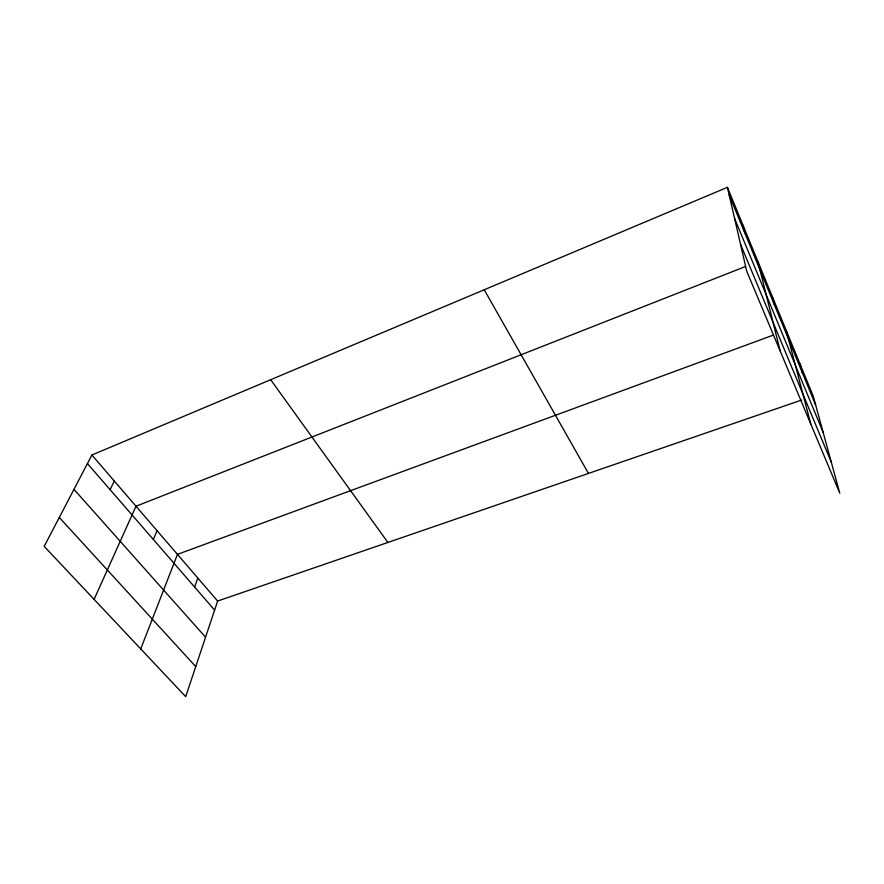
<?xml version="1.0" encoding="UTF-8"?>
<svg xmlns="http://www.w3.org/2000/svg" width="884" height="884" viewBox="0 0 884 884"><rect width="100%" height="100%" fill="white"/><g stroke="black" fill="none" stroke-linecap="round" stroke-linejoin="round"><path stroke-width="1.33" d="M801.655 400.043L217.63 601.054L185.695 696.669L44.2 546.367L91.914 455.006L727.421 187.331L813.203 396.065L839.8 493.239L746.737 271.233L727.421 187.331M194.613 587.042L197.839 578.07M140.744 648.911L177.452 554.367L773.412 335.08M153.352 539.494L157.043 530.665M94.102 599.374L136.003 506.223L745.179 266.637M110.113 489.67L114.301 481.018M59.294 517.471L195.74 666.602M73.969 489.36L205.552 637.198M87.439 463.559L214.613 610.082M91.914 455.006L217.63 601.054M270.67 379.711L387.877 542.456M484.233 289.764L588.457 473.426M740.516 244.227L831.314 462.244M734.571 218.37L823.126 432.331M729.189 195.01L815.667 405.071M799.965 363.832L802.329 372.672M786.207 330.373L810.783 424.022M772.34 296.637L774.506 305.079M757.942 261.609L780.141 350.937M742.98 225.199L744.892 233.166"/></g></svg>
